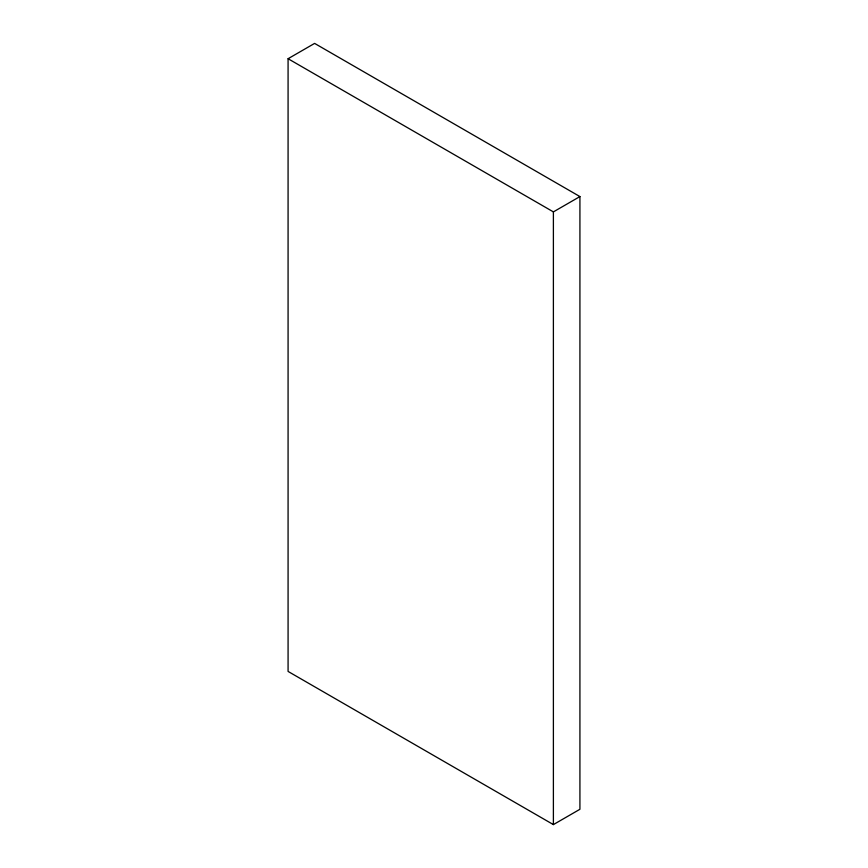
<?xml version="1.0" encoding="UTF-8"?>
<svg xmlns="http://www.w3.org/2000/svg" width="868" height="868" viewBox="0 0 868 868"><rect width="100%" height="100%" fill="white"/><g stroke="black" fill="none" stroke-linecap="round" stroke-linejoin="round"><path stroke-width="1.3" d="M288.078 58.72L314.607 43.4L579.922 196.569L579.922 809.28L553.393 824.6L288.078 671.431L288.078 58.72L553.393 211.89L579.922 196.569M553.393 211.89L553.393 824.6"/></g></svg>
